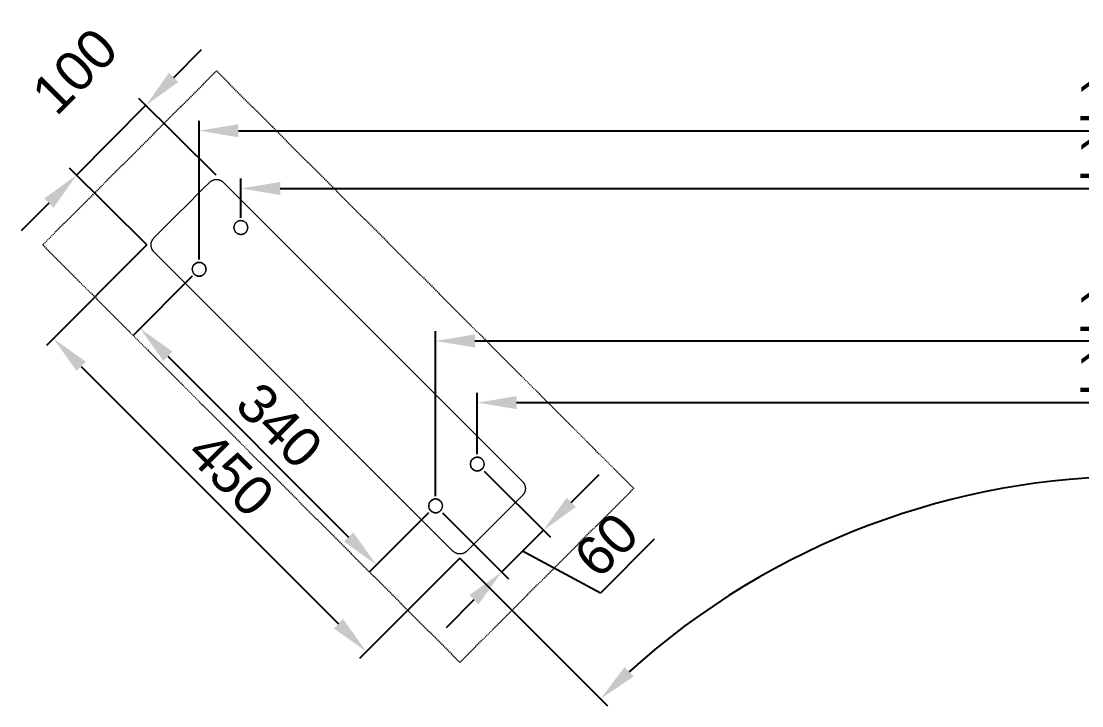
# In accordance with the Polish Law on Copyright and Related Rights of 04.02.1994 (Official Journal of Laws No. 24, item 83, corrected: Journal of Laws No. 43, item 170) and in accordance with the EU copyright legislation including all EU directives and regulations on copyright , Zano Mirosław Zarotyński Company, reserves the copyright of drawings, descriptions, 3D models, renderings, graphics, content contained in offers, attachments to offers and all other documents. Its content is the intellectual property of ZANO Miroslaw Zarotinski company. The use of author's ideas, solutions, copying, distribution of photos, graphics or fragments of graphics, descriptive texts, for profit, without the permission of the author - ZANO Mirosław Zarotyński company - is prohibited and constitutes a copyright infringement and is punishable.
# Model space of a CAD drawing. Header units: millimetres. Extents: x -111 to 4919, y -143 to 3304.
# Drawn here: x -31 to 1047, y -143 to 553 of the extents above; entities that cross this region are included whole.
import ezdxf

# ---------------------------------------------------------------- set-up
doc = ezdxf.new("R2010")
doc.units = ezdxf.units.MM
doc.linetypes.add('HIDDEN', pattern=[1.905, 1.27, -0.635])
for name, color, linetype, lineweight in [('ZANO_R', 7, 'Continuous', 0), ('ZANO_R_przerywana', 7, 'HIDDEN', 0), ('ZANO_W', 1, 'Continuous', 0)]:
    doc.layers.add(name, color=color, linetype=linetype, lineweight=lineweight)
doc.styles.add('Arial', font='arial.ttf')
doc.styles.get("Standard").update_dxf_attribs({"font": 'ARIALUNI.TTF'})
doc.dimstyles.new('pl i ang', dxfattribs={"dimtxt": 50, "dimasz": 50, "dimexe": 1.25, "dimexo": 0.625, "dimgap": 10, "dimtad": 1, "dimtoh": 1, "dimtxsty": 'Standard', "dimcen": 2.5, "dimclrd": 1, "dimclre": 1, "dimclrt": 1, "dimadec": 0, "dimazin": 0, "dimtfac": 1, "dimtmove": 0, "dimatfit": 3, "dimfxl": 1, "dimarcsym": 1})

# ---------------------------------------------------------------- blocks, each defined once
blk = doc.blocks.new('*D485')
at = {"layer": 'ZANO_W', "color": 1, "lineweight": -2}
for p, q in [((142.6, 293.6), (82.5, 233.5)), ((117.9, 212.3), (301.7, 28.5)), ((383, 53.2), (323, -6.9))]:
    blk.add_line(p, q, dxfattribs=at)
at = {"layer": 'ZANO_W', "color": 1}
for points in [[(122.6, 217), (113.2, 207.6), (89.6, 240.6)], [(297, 23.8), (306.5, 33.2), (330, 0.2)]]:
    blk.add_solid(points, dxfattribs=at)
at = {"layer": 'ZANO_W', "color": 1, "insert": (231.3, 141.9), "char_height": 40, "attachment_point": 5, "rotation": 315, "style": 'Arial'}
blk.add_mtext('340', dxfattribs=at)
blk = doc.blocks.new('*D486')
at = {"layer": 'ZANO_W', "color": 1, "lineweight": -2}
for p, q in [((439.6, 95.6), (506.8, 28.4)), ((528, 63.7), (556.3, 92)), ((397.2, 53.2), (464.4, -14.1)), ((457.3, -7), (499.7, 35.4)), ((612.5, 26.2), (557.8, -28.5)), ((557.8, -28.5), (478.5, 14.2)), ((429, -35.3), (400.7, -63.6))]:
    blk.add_line(p, q, dxfattribs=at)
at = {"layer": 'ZANO_W', "color": 1}
for points in [[(523.3, 68.4), (532.7, 59), (499.7, 35.4)], [(433.7, -40), (424.3, -30.6), (457.3, -7)]]:
    blk.add_solid(points, dxfattribs=at)
at = {"layer": 'ZANO_W', "color": 1, "insert": (563.7, 20.4), "char_height": 40, "attachment_point": 5, "rotation": 45, "style": 'Arial'}
blk.add_mtext('60', dxfattribs=at)
blk = doc.blocks.new('*D487')
at = {"layer": 'ZANO_W', "color": 1, "lineweight": -2}
for p, q in [((432.5, 112.7), (432.5, 175.1)), ((1774.6, 112.7), (1774.6, 175.1)), ((472.5, 165.1), (1734.6, 165.1))]:
    blk.add_line(p, q, dxfattribs=at)
at = {"layer": 'ZANO_W', "color": 1}
for points in [[(472.5, 171.8), (472.5, 158.5), (432.5, 165.1)], [(1734.6, 158.5), (1734.6, 171.8), (1774.6, 165.1)]]:
    blk.add_solid(points, dxfattribs=at)
at = {"layer": 'ZANO_W', "color": 1, "insert": (1103.5, 195.6), "char_height": 40, "attachment_point": 5, "style": 'Arial'}
blk.add_mtext('1342', dxfattribs=at)
blk = doc.blocks.new('*D488')
at = {"layer": 'ZANO_W', "color": 1, "lineweight": -2}
for p, q in [((390.1, 70.2), (390.1, 237.8)), ((1817, 70.2), (1817, 237.8)), ((430.1, 227.8), (1777, 227.8))]:
    blk.add_line(p, q, dxfattribs=at)
at = {"layer": 'ZANO_W', "color": 1}
for points in [[(430.1, 234.5), (430.1, 221.1), (390.1, 227.8)], [(1777, 221.1), (1777, 234.5), (1817, 227.8)]]:
    blk.add_solid(points, dxfattribs=at)
at = {"layer": 'ZANO_W', "color": 1, "insert": (1103.5, 257.9), "char_height": 40, "attachment_point": 5, "style": 'Arial'}
blk.add_mtext('1427', dxfattribs=at)
blk = doc.blocks.new('*D489')
at = {"layer": 'ZANO_W', "color": 1, "lineweight": -2}
for p, q in [((192.1, 353.1), (192.1, 392.8)), ((2015, 353.1), (2015, 392.8)), ((232.1, 382.8), (1975, 382.8))]:
    blk.add_line(p, q, dxfattribs=at)
at = {"layer": 'ZANO_W', "color": 1}
for points in [[(232.1, 389.4), (232.1, 376.1), (192.1, 382.8)], [(1975, 376.1), (1975, 389.4), (2015, 382.8)]]:
    blk.add_solid(points, dxfattribs=at)
at = {"layer": 'ZANO_W', "color": 1, "insert": (1103.5, 413.2), "char_height": 40, "attachment_point": 5, "style": 'Arial'}
blk.add_mtext('1823', dxfattribs=at)
blk = doc.blocks.new('*D490')
at = {"layer": 'ZANO_W', "color": 1, "lineweight": -2}
for p, q in [((149.7, 310.7), (149.7, 451.5)), ((2057.4, 310.7), (2057.4, 451.5)), ((189.7, 441.5), (2017.4, 441.5))]:
    blk.add_line(p, q, dxfattribs=at)
at = {"layer": 'ZANO_W', "color": 1}
for points in [[(189.7, 448.1), (189.7, 434.8), (149.7, 441.5)], [(2017.4, 434.8), (2017.4, 448.1), (2057.4, 441.5)]]:
    blk.add_solid(points, dxfattribs=at)
at = {"layer": 'ZANO_W', "color": 1, "insert": (1103.5, 471.9), "char_height": 40, "attachment_point": 5, "style": 'Arial'}
blk.add_mtext('1908', dxfattribs=at)
blk = doc.blocks.new('*D493')
at = {"layer": 'ZANO_W', "color": 1, "lineweight": -2}
for p, q in [((96.6, 325.4), (-5.6, 223.2)), ((29.8, 202), (291.4, -59.6)), ((414.8, 7.2), (312.6, -95))]:
    blk.add_line(p, q, dxfattribs=at)
at = {"layer": 'ZANO_W', "color": 1}
for points in [[(34.5, 206.7), (25.1, 197.3), (1.5, 230.3)], [(286.7, -64.4), (296.1, -54.9), (319.7, -87.9)]]:
    blk.add_solid(points, dxfattribs=at)
at = {"layer": 'ZANO_W', "color": 1, "insert": (182.1, 92.7), "char_height": 40, "attachment_point": 5, "rotation": 315, "style": 'Arial'}
blk.add_mtext('450', dxfattribs=at)
blk = doc.blocks.new('*D500')
at = {"layer": 'ZANO_W', "color": 1, "lineweight": -2}
for p, q in [((123.8, 495.7), (152, 524.1)), ((25.1, 396.4), (95.6, 467.3)), ((167.1, 396.3), (88.5, 474.4)), ((96.6, 325.4), (18, 403.4)), ((-3, 368), (-31.2, 339.6))]:
    blk.add_line(p, q, dxfattribs=at)
at = {"layer": 'ZANO_W', "color": 1}
for points in [[(119.1, 500.4), (128.5, 491), (95.6, 467.3)], [(1.7, 363.3), (-7.8, 372.7), (25.1, 396.4)]]:
    blk.add_solid(points, dxfattribs=at)
at = {"layer": 'ZANO_W', "color": 1, "insert": (23.2, 502), "char_height": 40, "attachment_point": 5, "rotation": 45.1952, "style": 'Arial'}
blk.add_mtext('100', dxfattribs=at)
blk = doc.blocks.new('*D501')
at = {"layer": 'ZANO_W', "color": 1, "lineweight": -2}
for p, q in [((414.8, 7.2), (565, -143)), ((1792.3, 7.2), (1642.1, -143))]:
    blk.add_line(p, q, dxfattribs=at)
blk.add_arc((1103.5, -681.5), 771.6, 47.9705, 132.0295, dxfattribs=at)
at = {"layer": 'ZANO_W', "color": 1}
for points in [[(582.3, -103.5), (591.5, -113.2), (557.9, -135.9)], [(1615.6, -113.2), (1624.8, -103.5), (1649.2, -135.9)]]:
    blk.add_solid(points, dxfattribs=at)
at = {"layer": 'ZANO_W', "color": 1, "insert": (1103.5, 120.8), "char_height": 40, "attachment_point": 5, "style": 'Arial'}
blk.add_mtext('90%%d', dxfattribs=at)

msp = doc.modelspace()

# ---------------------------------------------------------------- linework, layer by layer
at = {"layer": 'ZANO_R'}
for p, q in [((160.3, 389), (153.8, 382.6)), ((160.3, 389), (160.5, 389.3)), ((160.5, 389.3), (160.8, 389.5)), ((160.8, 389.5), (161, 389.7)), ((161, 389.7), (161.3, 389.9)), ((161.3, 389.9), (161.6, 390.2)), ((161.6, 390.2), (161.9, 390.3)), ((161.9, 390.3), (162.2, 390.5)), ((162.2, 390.5), (162.5, 390.7)), ((162.5, 390.7), (162.8, 390.9)), ((162.8, 390.9), (163.1, 391)), ((163.1, 391), (163.4, 391.2)), ((163.4, 391.2), (163.7, 391.3)), ((163.7, 391.3), (164, 391.4)), ((164, 391.4), (164.3, 391.5)), ((164.3, 391.5), (164.7, 391.6)), ((164.7, 391.6), (165, 391.7)), ((165, 391.7), (165.3, 391.8)), ((165.3, 391.8), (165.7, 391.8)), ((165.7, 391.8), (166, 391.9)), ((166, 391.9), (166.3, 391.9)), ((166.3, 391.9), (166.7, 392)), ((166.7, 392), (167, 392)), ((167, 392), (167.4, 392)), ((167.4, 392), (167.7, 392)), ((167.7, 392), (168, 391.9)), ((168, 391.9), (168.4, 391.9)), ((168.4, 391.9), (168.7, 391.9)), ((168.7, 391.9), (169.1, 391.8)), ((169.1, 391.8), (169.4, 391.8)), ((169.4, 391.8), (169.7, 391.7)), ((169.7, 391.7), (170, 391.6)), ((170, 391.6), (170.4, 391.5)), ((170.4, 391.5), (170.7, 391.4)), ((170.7, 391.4), (171, 391.3)), ((171, 391.3), (171.3, 391.1)), ((171.3, 391.1), (171.6, 391)), ((171.6, 391), (171.9, 390.8)), ((171.9, 390.8), (172.2, 390.7)), ((172.2, 390.7), (172.5, 390.5)), ((172.5, 390.5), (172.8, 390.3)), ((172.8, 390.3), (173.1, 390.1)), ((173.1, 390.1), (173.4, 389.9)), ((173.4, 389.9), (173.7, 389.7)), ((173.7, 389.7), (173.9, 389.5)), ((173.9, 389.5), (174.2, 389.3)), ((174.2, 389.3), (174.4, 389)), ((478.5, 85), (174.4, 389)), ((153.8, 382.6), (134.8, 363.6)), ((129.2, 357.9), (103.7, 332.5)), ((130.8, 359.6), (129.2, 357.9)), ((134.8, 363.6), (130.8, 359.6)), ((185.5, 345.5), (185.4, 345.3)), ((185.4, 345.3), (185.4, 345)), ((185.6, 345.7), (185.5, 345.5)), ((185.7, 345.9), (185.6, 345.7)), ((185.8, 346.2), (185.7, 345.9)), ((185.9, 346.4), (185.8, 346.2)), ((186, 346.6), (185.9, 346.4)), ((186.2, 346.8), (186, 346.6)), ((186.3, 347), (186.2, 346.8)), ((186.4, 347.2), (186.3, 347)), ((186.6, 347.4), (186.4, 347.2)), ((186.7, 347.6), (186.6, 347.4)), ((186.9, 347.8), (186.7, 347.6)), ((187.1, 347.9), (186.9, 347.8)), ((187.2, 348.1), (187.1, 347.9)), ((187.4, 348.3), (187.2, 348.1)), ((187.6, 348.4), (187.4, 348.3)), ((187.8, 348.6), (187.6, 348.4)), ((188, 348.7), (187.8, 348.6)), ((188.2, 348.9), (188, 348.7)), ((188.4, 349), (188.2, 348.9)), ((188.6, 349.1), (188.4, 349)), ((188.8, 349.3), (188.6, 349.1)), ((189, 349.4), (188.8, 349.3)), ((189.2, 349.5), (189, 349.4)), ((189.5, 349.6), (189.2, 349.5)), ((189.7, 349.7), (189.5, 349.6)), ((189.9, 349.7), (189.7, 349.7)), ((190.1, 349.8), (189.9, 349.7)), ((190.4, 349.9), (190.1, 349.8)), ((190.6, 349.9), (190.4, 349.9)), ((190.8, 350), (190.6, 349.9)), ((191.1, 350), (190.8, 350)), ((191.3, 350), (191.1, 350)), ((191.6, 350.1), (191.3, 350)), ((191.8, 350.1), (191.6, 350.1)), ((192.1, 350.1), (191.8, 350.1)), ((192.3, 350.1), (192.1, 350.1)), ((192.5, 350.1), (192.3, 350.1)), ((192.8, 350), (192.5, 350.1)), ((193, 350), (192.8, 350)), ((193.3, 350), (193, 350)), ((193.5, 349.9), (193.3, 350)), ((193.7, 349.9), (193.5, 349.9)), ((194, 349.8), (193.7, 349.9)), ((194.2, 349.8), (194, 349.8)), ((194.4, 349.7), (194.2, 349.8)), ((194.7, 349.6), (194.4, 349.7)), ((194.9, 349.5), (194.7, 349.6)), ((195.1, 349.4), (194.9, 349.5)), ((195.3, 349.3), (195.1, 349.4)), ((195.5, 349.2), (195.3, 349.3)), ((195.8, 349), (195.5, 349.2)), ((196, 348.9), (195.8, 349)), ((196.2, 348.8), (196, 348.9)), ((196.4, 348.6), (196.2, 348.8)), ((196.5, 348.5), (196.4, 348.6)), ((196.7, 348.3), (196.5, 348.5)), ((196.9, 348.2), (196.7, 348.3)), ((197.1, 348), (196.9, 348.2)), ((197.2, 347.8), (197.1, 348)), ((197.4, 347.6), (197.2, 347.8)), ((197.6, 347.4), (197.4, 347.6)), ((197.7, 347.3), (197.6, 347.4)), ((197.9, 347.1), (197.7, 347.3)), ((198, 346.9), (197.9, 347.1)), ((198.1, 346.6), (198, 346.9)), ((198.2, 346.4), (198.1, 346.6)), ((198.3, 346.2), (198.2, 346.4)), ((198.5, 346), (198.3, 346.2)), ((198.6, 345.8), (198.5, 346)), ((198.6, 345.5), (198.6, 345.8)), ((198.7, 345.3), (198.6, 345.5)), ((198.8, 345.1), (198.7, 345.3)), ((198.9, 344.9), (198.8, 345.1)), ((185.2, 344.1), (185.1, 343.8)), ((185.1, 343.8), (185.1, 343.6)), ((185.1, 343.6), (185.1, 343.4)), ((185.1, 343.4), (185.1, 343.1)), ((185.1, 343.1), (185.1, 342.9)), ((185.1, 342.9), (185.1, 342.6)), ((185.1, 342.6), (185.1, 342.4)), ((185.1, 342.4), (185.2, 342.1)), ((185.3, 344.8), (185.2, 344.6)), ((185.2, 344.6), (185.2, 344.3)), ((185.2, 344.3), (185.2, 344.1)), ((185.2, 342.1), (185.2, 341.9)), ((185.2, 341.9), (185.2, 341.7)), ((185.2, 341.7), (185.3, 341.4)), ((185.4, 345), (185.3, 344.8)), ((185.3, 341.4), (185.3, 341.2)), ((185.3, 341.2), (185.4, 341)), ((185.4, 341), (185.5, 340.7)), ((185.5, 340.7), (185.6, 340.5)), ((185.6, 340.5), (185.7, 340.3)), ((185.7, 340.3), (185.8, 340.1)), ((185.8, 340.1), (185.9, 339.8)), ((185.9, 339.8), (186, 339.6)), ((186, 339.6), (186.1, 339.4)), ((186.1, 339.4), (186.3, 339.2)), ((186.3, 339.2), (186.4, 339)), ((186.4, 339), (186.5, 338.8)), ((186.5, 338.8), (186.7, 338.6)), ((186.7, 338.6), (186.8, 338.4)), ((186.8, 338.4), (187, 338.3)), ((187, 338.3), (187.2, 338.1)), ((187.2, 338.1), (187.4, 337.9)), ((187.4, 337.9), (187.5, 337.8)), ((187.5, 337.8), (187.7, 337.6)), ((187.7, 337.6), (187.9, 337.5)), ((187.9, 337.5), (188.1, 337.3)), ((188.1, 337.3), (188.3, 337.2)), ((188.3, 337.2), (188.5, 337.1)), ((188.5, 337.1), (188.7, 336.9)), ((188.7, 336.9), (189, 336.8)), ((189, 336.8), (189.2, 336.7)), ((189.2, 336.7), (189.4, 336.6)), ((189.4, 336.6), (189.6, 336.5)), ((189.6, 336.5), (189.9, 336.4)), ((189.9, 336.4), (190.1, 336.4)), ((190.1, 336.4), (190.3, 336.3)), ((190.3, 336.3), (190.6, 336.3)), ((190.6, 336.3), (190.8, 336.2)), ((190.8, 336.2), (191, 336.2)), ((191, 336.2), (191.3, 336.1)), ((191.3, 336.1), (191.5, 336.1)), ((191.5, 336.1), (191.8, 336.1)), ((191.8, 336.1), (192, 336.1)), ((192, 336.1), (192.2, 336.1)), ((192.2, 336.1), (192.5, 336.1)), ((192.5, 336.1), (192.7, 336.1)), ((192.7, 336.1), (193, 336.1)), ((193, 336.1), (193.2, 336.2)), ((193.2, 336.2), (193.4, 336.2)), ((193.4, 336.2), (193.7, 336.3)), ((193.7, 336.3), (193.9, 336.3)), ((193.9, 336.3), (194.2, 336.4)), ((194.2, 336.4), (194.4, 336.5)), ((194.4, 336.5), (194.6, 336.6)), ((194.6, 336.6), (194.8, 336.6)), ((194.8, 336.6), (195.1, 336.7)), ((195.1, 336.7), (195.3, 336.9)), ((195.3, 336.9), (195.5, 337)), ((195.5, 337), (195.7, 337.1)), ((195.7, 337.1), (195.9, 337.2)), ((195.9, 337.2), (196.1, 337.4)), ((196.1, 337.4), (196.3, 337.5)), ((196.3, 337.5), (196.5, 337.6)), ((196.5, 337.6), (196.7, 337.8)), ((196.7, 337.8), (196.9, 338)), ((196.9, 338), (197, 338.1)), ((197, 338.1), (197.2, 338.3)), ((197.2, 338.3), (197.4, 338.5)), ((197.4, 338.5), (197.5, 338.7)), ((197.5, 338.7), (197.7, 338.9)), ((197.7, 338.9), (197.8, 339.1)), ((197.8, 339.1), (198, 339.3)), ((198, 339.3), (198.1, 339.5)), ((198.1, 339.5), (198.2, 339.7)), ((198.2, 339.7), (198.3, 339.9)), ((198.3, 339.9), (198.4, 340.1)), ((198.4, 340.1), (198.5, 340.3)), ((198.5, 340.3), (198.6, 340.6)), ((198.6, 340.6), (198.7, 340.8)), ((198.7, 340.8), (198.8, 341)), ((198.8, 341.3), (198.9, 341.5)), ((198.8, 341), (198.8, 341.3)), ((198.9, 344.6), (198.9, 344.9)), ((199, 344.4), (198.9, 344.6)), ((198.9, 341.5), (199, 341.7)), ((199, 344.1), (199, 344.4)), ((199, 343.9), (199, 344.1)), ((199.1, 343.7), (199, 343.9)), ((199, 342.2), (199.1, 342.4)), ((199, 342), (199, 342.2)), ((199, 341.7), (199, 342)), ((199.1, 343.4), (199.1, 343.7)), ((199.1, 343.2), (199.1, 343.4)), ((199.1, 342.9), (199.1, 343.2)), ((199.1, 342.7), (199.1, 342.9)), ((199.1, 342.4), (199.1, 342.7)), ((100.8, 326.4), (100.9, 326.8)), ((100.8, 326.1), (100.8, 326.4)), ((100.8, 325.7), (100.8, 326.1)), ((100.8, 325.4), (100.8, 325.7)), ((100.8, 325.1), (100.8, 325.4)), ((100.8, 324.7), (100.8, 325.1)), ((100.8, 324.4), (100.8, 324.7)), ((100.9, 324), (100.8, 324.4)), ((100.9, 327.1), (101, 327.4)), ((100.9, 326.8), (100.9, 327.1)), ((100.9, 323.7), (100.9, 324)), ((101, 323.4), (100.9, 323.7)), ((101, 327.4), (101.1, 327.8)), ((101.1, 328.1), (101.2, 328.4)), ((101.1, 327.8), (101.1, 328.1)), ((101.2, 328.4), (101.3, 328.8)), ((101.3, 328.8), (101.5, 329.1)), ((101.5, 329.1), (101.6, 329.4)), ((101.6, 329.4), (101.7, 329.7)), ((101.7, 329.7), (101.9, 330)), ((101.9, 330), (102.1, 330.3)), ((102.1, 330.3), (102.2, 330.6)), ((102.2, 330.6), (102.4, 330.9)), ((102.4, 330.9), (102.6, 331.2)), ((102.6, 331.2), (102.8, 331.4)), ((102.8, 331.4), (103, 331.7)), ((103, 331.7), (103.2, 332)), ((103.2, 332), (103.5, 332.2)), ((103.5, 332.2), (103.7, 332.5)), ((101.1, 323), (101, 323.4)), ((101.1, 322.7), (101.1, 323)), ((101.2, 322.4), (101.1, 322.7)), ((101.3, 322.1), (101.2, 322.4)), ((101.5, 321.7), (101.3, 322.1)), ((101.6, 321.4), (101.5, 321.7)), ((101.7, 321.1), (101.6, 321.4)), ((101.9, 320.8), (101.7, 321.1)), ((102.1, 320.5), (101.9, 320.8)), ((102.2, 320.2), (102.1, 320.5)), ((102.4, 319.9), (102.2, 320.2)), ((102.6, 319.6), (102.4, 319.9)), ((102.8, 319.4), (102.6, 319.6)), ((103, 319.1), (102.8, 319.4)), ((103.2, 318.8), (103, 319.1)), ((103.5, 318.6), (103.2, 318.8)), ((103.7, 318.3), (103.5, 318.6)), ((103.7, 318.3), (407.8, 14.3)), ((142.9, 302.4), (142.8, 302.1)), ((142.8, 302.1), (142.8, 301.9)), ((143, 302.8), (142.9, 302.6)), ((142.9, 302.6), (142.9, 302.4)), ((143.1, 303.1), (143, 302.8)), ((143.2, 303.3), (143.1, 303.1)), ((143.3, 303.5), (143.2, 303.3)), ((143.4, 303.7), (143.3, 303.5)), ((143.5, 304), (143.4, 303.7)), ((143.6, 304.2), (143.5, 304)), ((143.7, 304.4), (143.6, 304.2)), ((143.9, 304.6), (143.7, 304.4)), ((144, 304.8), (143.9, 304.6)), ((144.1, 305), (144, 304.8)), ((144.3, 305.2), (144.1, 305)), ((144.5, 305.3), (144.3, 305.2)), ((144.6, 305.5), (144.5, 305.3)), ((144.8, 305.7), (144.6, 305.5)), ((145, 305.9), (144.8, 305.7)), ((145.2, 306), (145, 305.9)), ((145.3, 306.2), (145.2, 306)), ((145.5, 306.3), (145.3, 306.2)), ((145.7, 306.5), (145.5, 306.3)), ((145.9, 306.6), (145.7, 306.5)), ((146.2, 306.7), (145.9, 306.6)), ((146.4, 306.8), (146.2, 306.7)), ((146.6, 306.9), (146.4, 306.8)), ((146.8, 307), (146.6, 306.9)), ((147, 307.1), (146.8, 307)), ((147.3, 307.2), (147, 307.1)), ((147.5, 307.3), (147.3, 307.2)), ((147.7, 307.4), (147.5, 307.3)), ((147.9, 307.4), (147.7, 307.4)), ((148.2, 307.5), (147.9, 307.4)), ((148.4, 307.5), (148.2, 307.5)), ((148.7, 307.6), (148.4, 307.5)), ((148.9, 307.6), (148.7, 307.6)), ((149.1, 307.6), (148.9, 307.6)), ((149.4, 307.7), (149.1, 307.6)), ((149.6, 307.7), (149.4, 307.7)), ((149.9, 307.7), (149.6, 307.7)), ((150.1, 307.6), (149.9, 307.7)), ((150.4, 307.6), (150.1, 307.6)), ((150.6, 307.6), (150.4, 307.6)), ((150.8, 307.6), (150.6, 307.6)), ((151.1, 307.5), (150.8, 307.6)), ((151.3, 307.5), (151.1, 307.5)), ((151.6, 307.4), (151.3, 307.5)), ((151.8, 307.3), (151.6, 307.4)), ((152, 307.2), (151.8, 307.3)), ((152.2, 307.2), (152, 307.2)), ((152.5, 307.1), (152.2, 307.2)), ((152.7, 307), (152.5, 307.1)), ((152.9, 306.9), (152.7, 307)), ((153.1, 306.7), (152.9, 306.9)), ((153.3, 306.6), (153.1, 306.7)), ((153.5, 306.5), (153.3, 306.6)), ((153.7, 306.4), (153.5, 306.5)), ((153.9, 306.2), (153.7, 306.4)), ((154.1, 306.1), (153.9, 306.2)), ((154.3, 305.9), (154.1, 306.1)), ((154.5, 305.7), (154.3, 305.9)), ((154.7, 305.6), (154.5, 305.7)), ((154.8, 305.4), (154.7, 305.6)), ((155, 305.2), (154.8, 305.4)), ((155.1, 305), (155, 305.2)), ((155.3, 304.8), (155.1, 305)), ((155.4, 304.6), (155.3, 304.8)), ((155.6, 304.4), (155.4, 304.6)), ((155.7, 304.2), (155.6, 304.4)), ((155.8, 304), (155.7, 304.2)), ((155.9, 303.8), (155.8, 304)), ((156, 303.6), (155.9, 303.8)), ((156.1, 303.3), (156, 303.6)), ((156.2, 303.1), (156.1, 303.3)), ((156.3, 302.9), (156.2, 303.1)), ((156.4, 302.7), (156.3, 302.9)), ((156.4, 302.4), (156.4, 302.7)), ((156.5, 302.2), (156.4, 302.4)), ((156.5, 302), (156.5, 302.2)), ((156.6, 301.7), (156.5, 302)), ((142.8, 301.9), (142.7, 301.7)), ((142.7, 301.7), (142.7, 301.4)), ((142.7, 301.4), (142.7, 301.2)), ((142.7, 301.2), (142.7, 300.9)), ((142.7, 300.9), (142.7, 300.7)), ((142.7, 300.7), (142.7, 300.4)), ((142.7, 300.4), (142.7, 300.2)), ((142.7, 300.2), (142.7, 300)), ((142.7, 300), (142.7, 299.7)), ((142.7, 299.7), (142.8, 299.5)), ((142.8, 299.5), (142.8, 299.2)), ((142.8, 299.2), (142.9, 299)), ((142.9, 299), (142.9, 298.8)), ((142.9, 298.8), (143, 298.5)), ((143, 298.5), (143.1, 298.3)), ((143.1, 298.3), (143.2, 298.1)), ((143.2, 298.1), (143.2, 297.9)), ((143.2, 297.9), (143.3, 297.6)), ((143.3, 297.6), (143.5, 297.4)), ((143.5, 297.4), (143.6, 297.2)), ((143.6, 297.2), (143.7, 297)), ((143.7, 297), (143.8, 296.8)), ((143.8, 296.8), (144, 296.6)), ((144, 296.6), (144.1, 296.4)), ((144.1, 296.4), (144.3, 296.2)), ((144.3, 296.2), (144.4, 296)), ((144.4, 296), (144.6, 295.8)), ((144.6, 295.8), (144.8, 295.7)), ((144.8, 295.7), (144.9, 295.5)), ((144.9, 295.5), (145.1, 295.3)), ((145.1, 295.3), (145.3, 295.2)), ((145.3, 295.2), (145.5, 295)), ((145.5, 295), (145.7, 294.9)), ((145.7, 294.9), (145.9, 294.8)), ((145.9, 294.8), (146.1, 294.6)), ((146.1, 294.6), (146.3, 294.5)), ((146.3, 294.5), (146.5, 294.4)), ((146.5, 294.4), (146.7, 294.3)), ((146.7, 294.3), (147, 294.2)), ((147, 294.2), (147.2, 294.1)), ((147.2, 294.1), (147.4, 294)), ((147.4, 294), (147.7, 293.9)), ((147.7, 293.9), (147.9, 293.9)), ((147.9, 293.9), (148.1, 293.8)), ((148.1, 293.8), (148.4, 293.8)), ((148.4, 293.8), (148.6, 293.7)), ((148.6, 293.7), (148.8, 293.7)), ((148.8, 293.7), (149.1, 293.7)), ((149.1, 293.7), (149.3, 293.7)), ((149.3, 293.7), (149.6, 293.7)), ((149.6, 293.7), (149.8, 293.7)), ((149.8, 293.7), (150.1, 293.7)), ((150.1, 293.7), (150.3, 293.7)), ((150.3, 293.7), (150.5, 293.7)), ((150.5, 293.7), (150.8, 293.7)), ((150.8, 293.7), (151, 293.8)), ((151, 293.8), (151.3, 293.8)), ((151.3, 293.8), (151.5, 293.9)), ((151.5, 293.9), (151.7, 294)), ((151.7, 294), (152, 294)), ((152, 294), (152.2, 294.1)), ((152.2, 294.1), (152.4, 294.2)), ((152.4, 294.2), (152.6, 294.3)), ((152.6, 294.3), (152.9, 294.4)), ((152.9, 294.4), (153.1, 294.5)), ((153.1, 294.5), (153.3, 294.7)), ((153.3, 294.7), (153.5, 294.8)), ((153.5, 294.8), (153.7, 294.9)), ((153.7, 294.9), (153.9, 295.1)), ((153.9, 295.1), (154.1, 295.2)), ((154.1, 295.2), (154.3, 295.4)), ((154.3, 295.4), (154.4, 295.5)), ((154.4, 295.5), (154.6, 295.7)), ((154.6, 295.7), (154.8, 295.9)), ((154.8, 295.9), (154.9, 296.1)), ((154.9, 296.1), (155.1, 296.2)), ((155.1, 296.2), (155.2, 296.4)), ((155.2, 296.4), (155.4, 296.6)), ((155.4, 296.6), (155.5, 296.8)), ((155.5, 296.8), (155.7, 297)), ((155.7, 297), (155.8, 297.3)), ((155.8, 297.3), (155.9, 297.5)), ((155.9, 297.5), (156, 297.7)), ((156, 297.7), (156.1, 297.9)), ((156.1, 297.9), (156.2, 298.1)), ((156.2, 298.1), (156.3, 298.4)), ((156.3, 298.4), (156.4, 298.6)), ((156.4, 298.8), (156.5, 299.1)), ((156.4, 298.6), (156.4, 298.8)), ((156.5, 299.3), (156.6, 299.5)), ((156.5, 299.1), (156.5, 299.3)), ((156.6, 301.5), (156.6, 301.7)), ((156.6, 301.2), (156.6, 301.5)), ((156.7, 301), (156.6, 301.2)), ((156.6, 300), (156.7, 300.3)), ((156.6, 299.8), (156.6, 300)), ((156.6, 299.5), (156.6, 299.8)), ((156.7, 300.7), (156.7, 301)), ((156.7, 300.5), (156.7, 300.7)), ((156.7, 300.3), (156.7, 300.5)), ((427.8, 107.9), (427.6, 107.7)), ((428, 108), (427.8, 107.9)), ((428.2, 108.2), (428, 108)), ((428.4, 108.3), (428.2, 108.2)), ((428.6, 108.5), (428.4, 108.3)), ((428.8, 108.6), (428.6, 108.5)), ((429, 108.7), (428.8, 108.6)), ((429.2, 108.8), (429, 108.7)), ((429.4, 109), (429.2, 108.8)), ((429.6, 109.1), (429.4, 109)), ((429.9, 109.2), (429.6, 109.1)), ((430.1, 109.2), (429.9, 109.2)), ((430.3, 109.3), (430.1, 109.2)), ((430.6, 109.4), (430.3, 109.3)), ((430.8, 109.5), (430.6, 109.4)), ((431, 109.5), (430.8, 109.5)), ((431.3, 109.6), (431, 109.5)), ((431.5, 109.6), (431.3, 109.6)), ((431.7, 109.6), (431.5, 109.6)), ((432, 109.6), (431.7, 109.6)), ((432.2, 109.7), (432, 109.6)), ((432.5, 109.7), (432.2, 109.7)), ((432.7, 109.7), (432.5, 109.7)), ((433, 109.7), (432.7, 109.7)), ((433.2, 109.6), (433, 109.7)), ((433.4, 109.6), (433.2, 109.6)), ((433.7, 109.6), (433.4, 109.6)), ((433.9, 109.5), (433.7, 109.6)), ((434.2, 109.5), (433.9, 109.5)), ((434.4, 109.4), (434.2, 109.5)), ((434.6, 109.3), (434.4, 109.4)), ((434.9, 109.3), (434.6, 109.3)), ((435.1, 109.2), (434.9, 109.3)), ((435.3, 109.1), (435.1, 109.2)), ((435.5, 109), (435.3, 109.1)), ((435.7, 108.9), (435.5, 109)), ((436, 108.8), (435.7, 108.9)), ((436.2, 108.6), (436, 108.8)), ((436.4, 108.5), (436.2, 108.6)), ((436.6, 108.4), (436.4, 108.5)), ((436.8, 108.2), (436.6, 108.4)), ((437, 108.1), (436.8, 108.2)), ((437.1, 107.9), (437, 108.1)), ((437.3, 107.7), (437.1, 107.9)), ((425.6, 103.7), (425.5, 103.4)), ((425.5, 103.4), (425.5, 103.2)), ((425.5, 103.2), (425.5, 102.9)), ((425.5, 102.9), (425.5, 102.7)), ((425.5, 102.7), (425.5, 102.5)), ((425.5, 102.5), (425.5, 102.2)), ((425.5, 102.2), (425.5, 102)), ((425.5, 102), (425.6, 101.7)), ((425.7, 104.1), (425.6, 103.9)), ((425.6, 103.9), (425.6, 103.7)), ((425.6, 101.7), (425.6, 101.5)), ((425.6, 101.5), (425.7, 101.2)), ((425.8, 104.6), (425.7, 104.4)), ((425.7, 104.4), (425.7, 104.1)), ((425.7, 101.2), (425.7, 101)), ((425.7, 101), (425.8, 100.8)), ((425.9, 104.8), (425.8, 104.6)), ((425.8, 100.8), (425.8, 100.5)), ((425.8, 100.5), (425.9, 100.3)), ((426, 105.3), (425.9, 105.1)), ((425.9, 105.1), (425.9, 104.8)), ((425.9, 100.3), (426, 100.1)), ((426.1, 105.5), (426, 105.3)), ((426, 100.1), (426.1, 99.9)), ((426.2, 105.7), (426.1, 105.5)), ((426.1, 99.9), (426.2, 99.6)), ((426.3, 106), (426.2, 105.7)), ((426.2, 99.6), (426.3, 99.4)), ((426.4, 106.2), (426.3, 106)), ((426.3, 99.4), (426.4, 99.2)), ((426.6, 106.4), (426.4, 106.2)), ((426.4, 99.2), (426.5, 99)), ((426.5, 99), (426.7, 98.8)), ((426.7, 106.6), (426.6, 106.4)), ((426.8, 106.8), (426.7, 106.6)), ((426.7, 98.8), (426.8, 98.6)), ((427, 107), (426.8, 106.8)), ((426.8, 98.6), (427, 98.4)), ((427.1, 107.2), (427, 107)), ((427, 98.4), (427.1, 98.2)), ((427.3, 107.4), (427.1, 107.2)), ((427.1, 98.2), (427.3, 98)), ((427.5, 107.5), (427.3, 107.4)), ((427.3, 98), (427.4, 97.8)), ((427.4, 97.8), (427.6, 97.7)), ((427.6, 107.7), (427.5, 107.5)), ((427.6, 97.7), (427.8, 97.5)), ((427.8, 97.5), (428, 97.3)), ((428, 97.3), (428.1, 97.2)), ((428.1, 97.2), (428.3, 97)), ((436.5, 96.9), (436.7, 97.1)), ((436.7, 97.1), (436.9, 97.2)), ((436.9, 97.2), (437.1, 97.4)), ((437.1, 97.4), (437.3, 97.5)), ((437.5, 107.6), (437.3, 107.7)), ((437.3, 97.5), (437.5, 97.7)), ((437.7, 107.4), (437.5, 107.6)), ((437.5, 97.7), (437.6, 97.9)), ((437.6, 97.9), (437.8, 98.1)), ((437.8, 107.2), (437.7, 107.4)), ((438, 107), (437.8, 107.2)), ((437.8, 98.1), (437.9, 98.3)), ((437.9, 98.3), (438.1, 98.4)), ((438.1, 106.8), (438, 107)), ((438.3, 106.6), (438.1, 106.8)), ((438.1, 98.4), (438.2, 98.6)), ((438.2, 98.6), (438.4, 98.8)), ((438.4, 106.4), (438.3, 106.6)), ((438.5, 106.2), (438.4, 106.4)), ((438.4, 98.8), (438.5, 99.1)), ((438.7, 106), (438.5, 106.2)), ((438.5, 99.1), (438.6, 99.3)), ((438.6, 99.3), (438.7, 99.5)), ((438.8, 105.8), (438.7, 106)), ((438.7, 99.5), (438.8, 99.7)), ((438.9, 105.6), (438.8, 105.8)), ((438.8, 99.7), (438.9, 99.9)), ((439, 105.4), (438.9, 105.6)), ((438.9, 99.9), (439, 100.1)), ((439.1, 105.1), (439, 105.4)), ((439, 100.1), (439.1, 100.4)), ((439.1, 104.9), (439.1, 105.1)), ((439.2, 104.7), (439.1, 104.9)), ((439.1, 100.4), (439.2, 100.6)), ((439.3, 104.4), (439.2, 104.7)), ((439.2, 100.6), (439.3, 100.8)), ((439.3, 104.2), (439.3, 104.4)), ((439.4, 104), (439.3, 104.2)), ((439.3, 101.1), (439.4, 101.3)), ((439.3, 100.8), (439.3, 101.1)), ((439.4, 103.7), (439.4, 104)), ((439.5, 103.5), (439.4, 103.7)), ((439.4, 101.8), (439.5, 102)), ((439.4, 101.5), (439.4, 101.8)), ((439.4, 101.3), (439.4, 101.5)), ((439.5, 103.2), (439.5, 103.5)), ((439.5, 103), (439.5, 103.2)), ((439.5, 102.8), (439.5, 103)), ((439.5, 102.5), (439.5, 102.8)), ((439.5, 102.3), (439.5, 102.5)), ((439.5, 102), (439.5, 102.3)), ((428.3, 97), (428.5, 96.9)), ((428.5, 96.9), (428.7, 96.8)), ((428.7, 96.8), (428.9, 96.6)), ((428.9, 96.6), (429.2, 96.5)), ((429.2, 96.5), (429.4, 96.4)), ((429.4, 96.4), (429.6, 96.3)), ((429.6, 96.3), (429.8, 96.2)), ((429.8, 96.2), (430, 96.1)), ((430, 96.1), (430.3, 96)), ((430.3, 96), (430.5, 96)), ((430.5, 96), (430.7, 95.9)), ((430.7, 95.9), (431, 95.8)), ((431, 95.8), (431.2, 95.8)), ((431.2, 95.8), (431.4, 95.7)), ((431.4, 95.7), (431.7, 95.7)), ((431.7, 95.7), (431.9, 95.7)), ((431.9, 95.7), (432.2, 95.7)), ((432.2, 95.7), (432.4, 95.7)), ((432.4, 95.7), (432.7, 95.7)), ((432.7, 95.7), (432.9, 95.7)), ((432.9, 95.7), (433.1, 95.7)), ((433.1, 95.7), (433.4, 95.7)), ((433.4, 95.7), (433.6, 95.8)), ((433.6, 95.8), (433.9, 95.8)), ((433.9, 95.8), (434.1, 95.9)), ((434.1, 95.9), (434.3, 95.9)), ((434.3, 95.9), (434.6, 96)), ((434.6, 96), (434.8, 96.1)), ((434.8, 96.1), (435, 96.1)), ((435, 96.1), (435.3, 96.2)), ((435.3, 96.2), (435.5, 96.3)), ((435.5, 96.3), (435.7, 96.4)), ((435.7, 96.4), (435.9, 96.5)), ((435.9, 96.5), (436.1, 96.7)), ((436.1, 96.7), (436.3, 96.8)), ((436.3, 96.8), (436.5, 96.9)), ((478.5, 85), (478.7, 84.7)), ((478.7, 84.7), (478.9, 84.5)), ((478.9, 84.5), (479.2, 84.2)), ((479.2, 84.2), (479.4, 84)), ((479.4, 84), (479.6, 83.7)), ((479.6, 83.7), (479.8, 83.4)), ((479.8, 83.4), (479.9, 83.1)), ((479.9, 83.1), (480.1, 82.8)), ((480.1, 82.8), (480.3, 82.5)), ((480.3, 82.5), (480.4, 82.2)), ((480.4, 82.2), (480.6, 81.9)), ((480.6, 81.9), (480.7, 81.6)), ((480.7, 81.6), (480.8, 81.3)), ((480.8, 81.3), (480.9, 80.9)), ((480.9, 80.9), (481, 80.6)), ((481, 80.6), (481.1, 80.3)), ((481.1, 75.5), (481, 75.2)), ((481.1, 80.3), (481.2, 80)), ((481.2, 75.9), (481.1, 75.5)), ((481.2, 80), (481.3, 79.6)), ((481.3, 76.2), (481.2, 75.9)), ((481.3, 79.6), (481.3, 79.3)), ((481.3, 79.3), (481.3, 78.9)), ((481.3, 78.9), (481.4, 78.6)), ((481.4, 77.2), (481.3, 76.9)), ((481.3, 76.9), (481.3, 76.6)), ((481.3, 76.6), (481.3, 76.2)), ((481.4, 78.6), (481.4, 78.3)), ((481.4, 78.3), (481.4, 77.9)), ((481.4, 77.9), (481.4, 77.6)), ((481.4, 77.6), (481.4, 77.2)), ((384.7, 64.7), (384.6, 64.6)), ((384.9, 64.9), (384.7, 64.7)), ((385, 65.1), (384.9, 64.9)), ((385.2, 65.3), (385, 65.1)), ((385.4, 65.4), (385.2, 65.3)), ((385.6, 65.6), (385.4, 65.4)), ((385.8, 65.8), (385.6, 65.6)), ((386, 65.9), (385.8, 65.8)), ((386.2, 66), (386, 65.9)), ((386.4, 66.2), (386.2, 66)), ((386.6, 66.3), (386.4, 66.2)), ((386.8, 66.4), (386.6, 66.3)), ((387, 66.5), (386.8, 66.4)), ((387.2, 66.6), (387, 66.5)), ((387.4, 66.7), (387.2, 66.6)), ((387.7, 66.8), (387.4, 66.7)), ((387.9, 66.9), (387.7, 66.8)), ((388.1, 67), (387.9, 66.9)), ((388.4, 67), (388.1, 67)), ((388.6, 67.1), (388.4, 67)), ((388.8, 67.1), (388.6, 67.1)), ((389.1, 67.2), (388.8, 67.1)), ((389.3, 67.2), (389.1, 67.2)), ((389.6, 67.2), (389.3, 67.2)), ((389.8, 67.2), (389.6, 67.2)), ((390, 67.2), (389.8, 67.2)), ((390.3, 67.2), (390, 67.2)), ((390.5, 67.2), (390.3, 67.2)), ((390.8, 67.2), (390.5, 67.2)), ((391, 67.2), (390.8, 67.2)), ((391.3, 67.1), (391, 67.2)), ((391.5, 67.1), (391.3, 67.1)), ((391.7, 67), (391.5, 67.1)), ((392, 67), (391.7, 67)), ((392.2, 66.9), (392, 67)), ((392.4, 66.8), (392.2, 66.9)), ((392.7, 66.7), (392.4, 66.8)), ((392.9, 66.7), (392.7, 66.7)), ((393.1, 66.6), (392.9, 66.7)), ((393.3, 66.4), (393.1, 66.6)), ((393.5, 66.3), (393.3, 66.4)), ((393.7, 66.2), (393.5, 66.3)), ((393.9, 66.1), (393.7, 66.2)), ((394.1, 65.9), (393.9, 66.1)), ((394.3, 65.8), (394.1, 65.9)), ((394.5, 65.6), (394.3, 65.8)), ((394.7, 65.5), (394.5, 65.6)), ((394.9, 65.3), (394.7, 65.5)), ((395.1, 65.1), (394.9, 65.3)), ((395.2, 65), (395.1, 65.1)), ((395.4, 64.8), (395.2, 65)), ((395.6, 64.6), (395.4, 64.8)), ((453, 45.4), (478.5, 70.8)), ((478.7, 71.1), (478.5, 70.8)), ((478.9, 71.3), (478.7, 71.1)), ((479.2, 71.6), (478.9, 71.3)), ((479.4, 71.9), (479.2, 71.6)), ((479.6, 72.2), (479.4, 71.9)), ((479.8, 72.4), (479.6, 72.2)), ((479.9, 72.7), (479.8, 72.4)), ((480.1, 73), (479.9, 72.7)), ((480.3, 73.3), (480.1, 73)), ((480.4, 73.6), (480.3, 73.3)), ((480.6, 73.9), (480.4, 73.6)), ((480.7, 74.2), (480.6, 73.9)), ((480.8, 74.6), (480.7, 74.2)), ((480.9, 74.9), (480.8, 74.6)), ((481, 75.2), (480.9, 74.9)), ((383.2, 61.2), (383.1, 61)), ((383.1, 61), (383.1, 60.8)), ((383.1, 60.8), (383.1, 60.5)), ((383.1, 60.5), (383.1, 60.3)), ((383.1, 60.3), (383.1, 60)), ((383.1, 60), (383.1, 59.8)), ((383.1, 59.8), (383.1, 59.5)), ((383.1, 59.5), (383.1, 59.3)), ((383.1, 59.3), (383.2, 59.1)), ((383.3, 62), (383.2, 61.7)), ((383.2, 61.7), (383.2, 61.5)), ((383.2, 61.5), (383.2, 61.2)), ((383.2, 59.1), (383.2, 58.8)), ((383.2, 58.8), (383.3, 58.6)), ((383.4, 62.2), (383.3, 62)), ((383.3, 58.6), (383.3, 58.3)), ((383.3, 58.3), (383.4, 58.1)), ((383.5, 62.6), (383.4, 62.4)), ((383.4, 62.4), (383.4, 62.2)), ((383.4, 58.1), (383.5, 57.9)), ((383.6, 62.9), (383.5, 62.6)), ((383.5, 57.9), (383.6, 57.7)), ((383.7, 63.1), (383.6, 62.9)), ((383.6, 57.7), (383.7, 57.4)), ((383.8, 63.3), (383.7, 63.1)), ((383.7, 57.4), (383.8, 57.2)), ((383.9, 63.5), (383.8, 63.3)), ((383.8, 57.2), (383.9, 57)), ((384, 63.7), (383.9, 63.5)), ((383.9, 57), (384, 56.8)), ((384.1, 64), (384, 63.7)), ((384, 56.8), (384.1, 56.6)), ((384.3, 64.2), (384.1, 64)), ((384.1, 56.6), (384.2, 56.4)), ((384.2, 56.4), (384.4, 56.2)), ((384.4, 64.4), (384.3, 64.2)), ((384.6, 64.6), (384.4, 64.4)), ((384.4, 56.2), (384.5, 56)), ((384.5, 56), (384.7, 55.8)), ((384.7, 55.8), (384.8, 55.6)), ((384.8, 55.6), (385, 55.4)), ((385, 55.4), (385.2, 55.2)), ((385.2, 55.2), (385.3, 55.1)), ((385.3, 55.1), (385.5, 54.9)), ((385.5, 54.9), (385.7, 54.8)), ((385.7, 54.8), (385.9, 54.6)), ((385.9, 54.6), (386.1, 54.5)), ((386.1, 54.5), (386.3, 54.3)), ((386.3, 54.3), (386.5, 54.2)), ((386.5, 54.2), (386.7, 54.1)), ((386.7, 54.1), (386.9, 54)), ((386.9, 54), (387.2, 53.9)), ((393, 53.9), (393.3, 54)), ((393.3, 54), (393.5, 54.1)), ((393.5, 54.1), (393.7, 54.2)), ((393.7, 54.2), (393.9, 54.4)), ((393.9, 54.4), (394.1, 54.5)), ((394.1, 54.5), (394.3, 54.7)), ((394.3, 54.7), (394.5, 54.8)), ((394.5, 54.8), (394.7, 55)), ((394.7, 55), (394.9, 55.1)), ((394.9, 55.1), (395, 55.3)), ((395, 55.3), (395.2, 55.5)), ((395.2, 55.5), (395.4, 55.6)), ((395.4, 55.6), (395.5, 55.8)), ((395.5, 55.8), (395.7, 56)), ((395.7, 64.4), (395.6, 64.6)), ((395.8, 64.2), (395.7, 64.4)), ((395.7, 56), (395.8, 56.2)), ((396, 64), (395.8, 64.2)), ((395.8, 56.2), (395.9, 56.4)), ((395.9, 56.4), (396.1, 56.6)), ((396.1, 63.8), (396, 64)), ((396.2, 63.6), (396.1, 63.8)), ((396.1, 56.6), (396.2, 56.8)), ((396.3, 63.4), (396.2, 63.6)), ((396.2, 56.8), (396.3, 57.1)), ((396.4, 63.2), (396.3, 63.4)), ((396.3, 57.1), (396.4, 57.3)), ((396.5, 62.9), (396.4, 63.2)), ((396.4, 57.3), (396.5, 57.5)), ((396.6, 62.7), (396.5, 62.9)), ((396.5, 57.5), (396.6, 57.7)), ((396.7, 62.5), (396.6, 62.7)), ((396.6, 57.7), (396.7, 57.9)), ((396.8, 62.2), (396.7, 62.5)), ((396.7, 57.9), (396.8, 58.2)), ((396.9, 62), (396.8, 62.2)), ((396.8, 58.4), (396.9, 58.6)), ((396.8, 58.2), (396.8, 58.4)), ((396.9, 61.8), (396.9, 62)), ((397, 61.5), (396.9, 61.8)), ((396.9, 58.9), (397, 59.1)), ((396.9, 58.6), (396.9, 58.9)), ((397, 61.3), (397, 61.5)), ((397, 61.1), (397, 61.3)), ((397.1, 60.8), (397, 61.1)), ((397, 59.6), (397.1, 59.8)), ((397, 59.4), (397, 59.6)), ((397, 59.1), (397, 59.4)), ((397.1, 60.6), (397.1, 60.8)), ((397.1, 60.3), (397.1, 60.6)), ((397.1, 60.1), (397.1, 60.3)), ((397.1, 59.8), (397.1, 60.1)), ((387.2, 53.9), (387.4, 53.8)), ((387.4, 53.8), (387.6, 53.7)), ((387.6, 53.7), (387.8, 53.6)), ((387.8, 53.6), (388.1, 53.5)), ((388.1, 53.5), (388.3, 53.5)), ((388.3, 53.5), (388.5, 53.4)), ((388.5, 53.4), (388.8, 53.4)), ((388.8, 53.4), (389, 53.3)), ((389, 53.3), (389.3, 53.3)), ((389.3, 53.3), (389.5, 53.3)), ((389.5, 53.3), (389.7, 53.2)), ((389.7, 53.2), (390, 53.2)), ((390, 53.2), (390.2, 53.2)), ((390.2, 53.2), (390.5, 53.3)), ((390.5, 53.3), (390.7, 53.3)), ((390.7, 53.3), (391, 53.3)), ((391, 53.3), (391.2, 53.3)), ((391.2, 53.3), (391.4, 53.4)), ((391.4, 53.4), (391.7, 53.4)), ((391.7, 53.4), (391.9, 53.5)), ((391.9, 53.5), (392.1, 53.6)), ((392.1, 53.6), (392.4, 53.6)), ((392.4, 53.6), (392.6, 53.7)), ((392.6, 53.7), (392.8, 53.8)), ((392.8, 53.8), (393, 53.9)), ((447.4, 39.7), (453, 45.4)), ((421.9, 14.3), (447.4, 39.7)), ((408, 14), (407.8, 14.3)), ((408.3, 13.8), (408, 14)), ((408.5, 13.6), (408.3, 13.8)), ((408.8, 13.4), (408.5, 13.6)), ((409.1, 13.2), (408.8, 13.4)), ((409.3, 13), (409.1, 13.2)), ((409.6, 12.8), (409.3, 13)), ((409.9, 12.6), (409.6, 12.8)), ((410.2, 12.5), (409.9, 12.6)), ((410.5, 12.3), (410.2, 12.5)), ((410.8, 12.2), (410.5, 12.3)), ((411.2, 12), (410.8, 12.2)), ((411.5, 11.9), (411.2, 12)), ((411.8, 11.8), (411.5, 11.9)), ((412.1, 11.7), (411.8, 11.8)), ((412.5, 11.6), (412.1, 11.7)), ((412.8, 11.6), (412.5, 11.6)), ((413.1, 11.5), (412.8, 11.6)), ((413.5, 11.4), (413.1, 11.5)), ((413.8, 11.4), (413.5, 11.4)), ((414.1, 11.4), (413.8, 11.4)), ((414.5, 11.4), (414.1, 11.4)), ((414.8, 11.3), (414.5, 11.4)), ((415.2, 11.4), (414.8, 11.3)), ((415.5, 11.4), (415.2, 11.4)), ((415.8, 11.4), (415.5, 11.4)), ((416.2, 11.4), (415.8, 11.4)), ((416.5, 11.5), (416.2, 11.4)), ((416.9, 11.6), (416.5, 11.5)), ((417.2, 11.6), (416.9, 11.6)), ((417.5, 11.7), (417.2, 11.6)), ((417.9, 11.8), (417.5, 11.7)), ((418.2, 11.9), (417.9, 11.8)), ((418.5, 12), (418.2, 11.9)), ((418.8, 12.2), (418.5, 12)), ((419.1, 12.3), (418.8, 12.2)), ((419.4, 12.5), (419.1, 12.3)), ((419.7, 12.6), (419.4, 12.5)), ((420, 12.8), (419.7, 12.6)), ((420.3, 13), (420, 12.8)), ((420.6, 13.2), (420.3, 13)), ((420.9, 13.4), (420.6, 13.2)), ((421.1, 13.6), (420.9, 13.4)), ((421.4, 13.8), (421.1, 13.6)), ((421.7, 14), (421.4, 13.8)), ((421.9, 14.3), (421.7, 14))]:
    msp.add_line(p, q, dxfattribs=at)
for centre in [(192.1, 343.1), (149.7, 300.7), (432.5, 102.7), (390.1, 60.2)]:
    msp.add_circle(centre, 7, dxfattribs=at)
at = {"layer": 'ZANO_R_przerywana'}
for p, q in [((167.3, 502.2), (-9.4, 325.4)), ((224.2, 445.4), (167.3, 502.2)), ((224.2, 445.4), (544.2, 125.3)), ((-9.4, 325.4), (414.8, -98.9)), ((591.6, 77.9), (544.2, 125.3)), ((414.8, -98.9), (591.6, 77.9))]:
    msp.add_line(p, q, dxfattribs=at)

# ---------------------------------------------------------------- dimensions: what is measured, and where the dimension line sits
at = {"layer": 'ZANO_W'}
for p1, p2, distance, picture, middle in [((103.7, 318.3), (174.2, 389.3), 110.7, '*D500', (23.2, 502)), ((103.7, 332.5), (421.9, 14.3), -144.5, '*D493', (182.1, 92.7))]:
    dim = msp.add_aligned_dim(p1=p1, p2=p2, distance=distance, dimstyle='pl i ang', override={"dimtxt": 40, "dimasz": 40, "dimexe": 10, "dimexo": 10, "dimtoh": 0, "dimdec": 0, "dimtxsty": 'Arial', "dimtdec": 0, "dimtmove": 1}, dxfattribs=at)
    dim.commit()
    dim.dimension.update_dxf_attribs({"geometry": picture, "text_midpoint": middle})
for base, p1, p2, picture, middle in [((2057.4, 441.5), (149.7, 300.7), (2057.4, 300.7), '*D490', (1103.5, 471.9)), ((2015, 382.8), (192.1, 343.1), (2015, 343.1), '*D489', (1103.5, 413.2)), ((1817, 227.8), (390.1, 60.2), (1817, 60.2), '*D488', (1103.5, 257.9)), ((1774.6, 165.1), (432.5, 102.7), (1774.6, 102.7), '*D487', (1103.5, 195.6))]:
    dim = msp.add_linear_dim(base=base, p1=p1, p2=p2, dimstyle='pl i ang', override={"dimtxt": 40, "dimasz": 40, "dimexe": 10, "dimexo": 10, "dimtoh": 0, "dimdec": 0, "dimtxsty": 'Arial', "dimtdec": 0, "dimtmove": 1}, dxfattribs=at)
    dim.commit()
    dim.dimension.update_dxf_attribs({"geometry": picture, "text_midpoint": middle})
dim = msp.add_angular_dim_2l(base=(1303.3, 63.8), line1=((1799.3, 14.3), (2103.4, 318.3)), line2=((103.7, 318.3), (407.8, 14.3)), dimstyle='pl i ang', override={"dimtxt": 40, "dimasz": 40, "dimexe": 10, "dimexo": 10, "dimtoh": 0, "dimdec": 0, "dimtxsty": 'Arial', "dimtdec": 0, "dimtmove": 1}, dxfattribs=at)
dim.commit()
dim.dimension.update_dxf_attribs({"geometry": '*D501', "text_midpoint": (1103.5, 120.8)})
for base, p1, p2, angle, picture, middle in [((330, 0.2), (149.7, 300.7), (390.1, 60.2), 135, '*D485', (231.3, 141.9)), ((499.7, 35.4), (390.1, 60.2), (432.5, 102.7), 45, '*D486', (543.4, 0.1))]:
    dim = msp.add_linear_dim(base=base, p1=p1, p2=p2, angle=angle, dimstyle='pl i ang', override={"dimtxt": 40, "dimasz": 40, "dimexe": 10, "dimexo": 10, "dimtoh": 0, "dimdec": 0, "dimtxsty": 'Arial', "dimtdec": 0, "dimtmove": 1}, dxfattribs=at)
    dim.commit()
    dim.dimension.update_dxf_attribs({"geometry": picture, "text_midpoint": middle})

doc.saveas('drawing.dxf')
